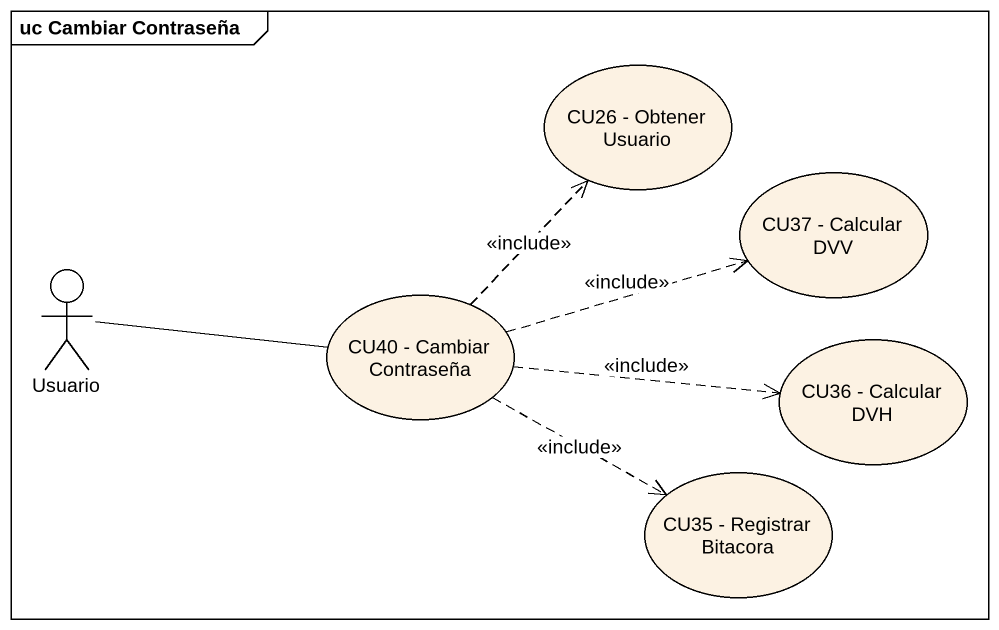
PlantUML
@startuml
mainframe uc Cambiar Contraseña
usecase "CU26 - Obtener Usuario" as CU26_Obtener_Usuario
usecase "CU37 - Calcular DVV" as CU37_Calcular_DVV
actor Usuario
usecase "CU40 - Cambiar Contraseña" as CU40_Cambiar_Contraseña
usecase "CU36 - Calcular DVH" as CU36_Calcular_DVH
usecase "CU35 - Registrar Bitacora" as CU35_Registrar_Bitacora
Usuario -right- CU40_Cambiar_Contraseña
CU40_Cambiar_Contraseña .up.> CU26_Obtener_Usuario : <<include>>
CU40_Cambiar_Contraseña .right.> CU37_Calcular_DVV : <<include>>
CU40_Cambiar_Contraseña .right.> CU36_Calcular_DVH : <<include>>
CU40_Cambiar_Contraseña .right.> CU35_Registrar_Bitacora : <<include>>
@enduml
